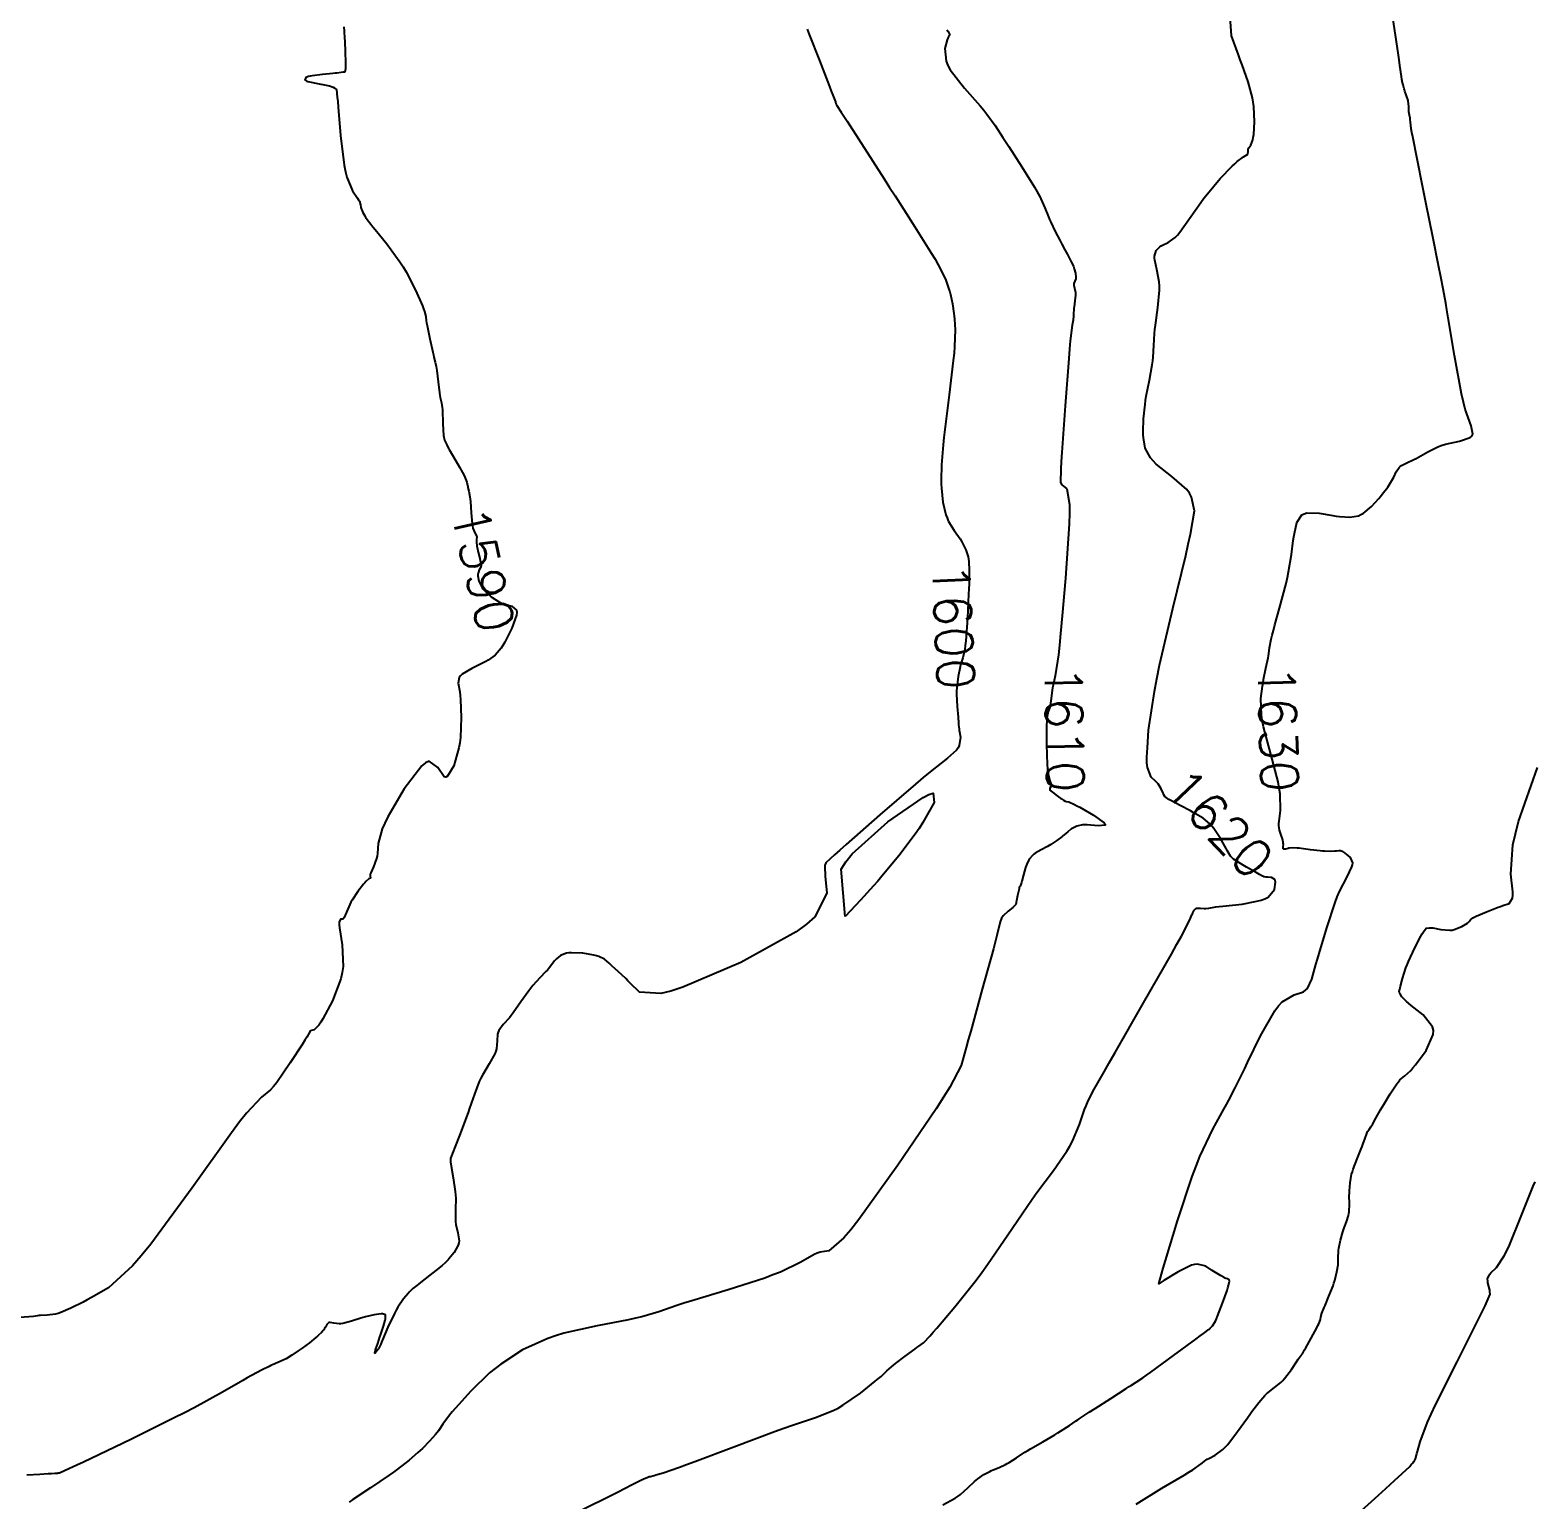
# Model space of a CAD drawing. Header units: metres. Extents: x 837477 to 838477, y 1189014 to 1191014.
# Drawn here: x 837617.2 to 837771.3, y 1190316.9 to 1190467.4 of the extents above; entities that cross this region are included whole.
import ezdxf

# ---------------------------------------------------------------- set-up
doc = ezdxf.new("R2010")
doc.units = ezdxf.units.M
doc.header["$LTSCALE"] = 0.3
doc.layers.add('COTAS 10', color=1, linetype='Continuous')
doc.styles.get("Standard").update_dxf_attribs({"font": 'simplex.shx'})

msp = doc.modelspace()

# ---------------------------------------------------------------- linework, layer by layer
at = {"layer": 'COTAS 10'}
for points, elevation in [([(837673.216, 1190315.564), (837677.387, 1190317.669), (837678.19, 1190318.074), (837678.842, 1190318.403), (837679.928, 1190318.949), (837680.021, 1190318.99), (837680.073, 1190319.012), (837680.166, 1190319.047), (837680.267, 1190319.086), (837680.298, 1190319.099), (837680.33, 1190319.113), (837680.456, 1190319.171), (837680.585, 1190319.226), (837680.653, 1190319.248), (837680.767, 1190319.275), (837681.036, 1190319.343), (837681.166, 1190319.38), (837681.321, 1190319.424), (837682.084, 1190319.649), (837683.754, 1190320.224), (837684.482, 1190320.489), (837685.324, 1190320.8), (837689.323, 1190322.307), (837693.495, 1190323.865), (837694.447, 1190324.208), (837695.31, 1190324.513), (837697.693, 1190325.297), (837699.498, 1190326.008), (837699.998, 1190326.267), (837700.497, 1190326.553), (837702.297, 1190327.812), (837703.806, 1190329.031), (837704.121, 1190329.293), (837704.391, 1190329.521), (837704.996, 1190330.071), (837705.474, 1190330.506), (837705.664, 1190330.662), (837705.879, 1190330.833), (837706.866, 1190331.581), (837707.852, 1190332.309), (837708.067, 1190332.469), (837708.256, 1190332.61), (837708.732, 1190332.967), (837709.415, 1190333.674), (837709.736, 1190334.036), (837710.113, 1190334.47), (837711.953, 1190336.635), (837714.131, 1190339.368), (837714.723, 1190340.16), (837715.31, 1190340.966), (837717.388, 1190344.003), (837719.346, 1190346.923), (837719.858, 1190347.657), (837720.356, 1190348.357), (837722.044, 1190350.613), (837723.429, 1190352.578), (837723.737, 1190353.094), (837724.012, 1190353.598), (837724.73, 1190355.319), (837725.246, 1190356.839), (837725.393, 1190357.215), (837725.542, 1190357.573), (837726.099, 1190358.708), (837727.239, 1190360.712), (837727.757, 1190361.618), (837728.362, 1190362.676), (837731.278, 1190367.765), (837734.128, 1190372.769), (837734.691, 1190373.774), (837735.157, 1190374.614), (837736.026, 1190376.274), (837736.237, 1190376.782), (837736.287, 1190376.897), (837736.334, 1190377), (837736.478, 1190377.279), (837736.649, 1190377.432), (837736.714, 1190377.457), (837736.787, 1190377.474), (837737.113, 1190377.47), (837737.473, 1190377.44), (837737.568, 1190377.44), (837737.66, 1190377.444), (837737.973, 1190377.488), (837738.676, 1190377.592), (837739.013, 1190377.634), (837739.413, 1190377.681), (837741.371, 1190377.897), (837742.728, 1190378.164), (837742.729, 1190378.164), (837743.318, 1190378.279), (837743.71, 1190378.431), (837744.039, 1190378.602), (837744.693, 1190379.387), (837744.79, 1190380.13), (837744.766, 1190380.275), (837744.721, 1190380.394), (837744.378, 1190380.606), (837743.976, 1190380.64), (837743.894, 1190380.648), (837743.825, 1190380.654), (837743.683, 1190380.667), (837743.616, 1190380.683), (837743.595, 1190380.691), (837743.572, 1190380.7), (837743.477, 1190380.744), (837743.164, 1190380.919), (837743.003, 1190381.01), (837742.809, 1190381.12), (837741.841, 1190381.673), (837740.87, 1190382.257), (837740.675, 1190382.386), (837740.511, 1190382.502), (837740.186, 1190382.804), (837739.957, 1190383.208), (837739.854, 1190383.388), (837739.733, 1190383.597), (837739.157, 1190384.598), (837738.468, 1190385.643), (837738.277, 1190385.879), (837738.087, 1190386.093), (837737.398, 1190386.673), (837736.615, 1190387.138), (837736.364, 1190387.28), (837736.1, 1190387.426), (837735.023, 1190388.001), (837734.07, 1190388.51), (837733.884, 1190388.617), (837733.73, 1190388.707), (837733.455, 1190388.909), (837733.361, 1190389.092), (837733.322, 1190389.172), (837733.278, 1190389.265), (837733.069, 1190389.704), (837732.764, 1190390.203), (837732.658, 1190390.333), (837732.542, 1190390.461), (837732.048, 1190390.893), (837731.671, 1190391.881), (837731.629, 1190392.359), (837731.615, 1190392.925), (837731.675, 1190393.878), (837731.789, 1190395.708), (837732.387, 1190399.664), (837732.639, 1190400.969), (837732.929, 1190402.366), (837734.288, 1190408.168), (837735.601, 1190413.593), (837735.862, 1190414.752), (837736.079, 1190415.762), (837736.489, 1190418.168), (837736.208, 1190419.582), (837735.988, 1190419.967), (837735.708, 1190420.348), (837734.182, 1190421.698), (837732.589, 1190422.952), (837732.265, 1190423.272), (837731.993, 1190423.581), (837731.433, 1190424.597), (837731.27, 1190425.628), (837731.248, 1190425.945), (837731.236, 1190426.276), (837731.275, 1190427.588), (837731.43, 1190429.048), (837731.492, 1190429.473), (837731.561, 1190429.906), (837731.877, 1190431.545), (837732.173, 1190433.121), (837732.23, 1190433.514), (837732.275, 1190433.889), (837732.348, 1190435.09), (837732.407, 1190436.344), (837732.445, 1190436.753), (837732.491, 1190437.188), (837732.733, 1190438.982), (837732.905, 1190440.778), (837732.906, 1190441.214), (837732.887, 1190441.624), (837732.653, 1190442.884), (837732.42, 1190443.842), (837732.402, 1190444.062), (837732.405, 1190444.261), (837732.58, 1190444.817), (837732.953, 1190445.205), (837733.079, 1190445.299), (837733.215, 1190445.387), (837733.792, 1190445.656), (837734.52, 1190446.171), (837734.752, 1190446.414), (837734.997, 1190446.701), (837735.992, 1190448.098), (837737.132, 1190449.749), (837737.469, 1190450.195), (837737.815, 1190450.637), (837739.141, 1190452.195), (837740.347, 1190453.463), (837740.616, 1190453.723), (837740.858, 1190453.944), (837741.502, 1190454.409), (837741.861, 1190454.619), (837741.924, 1190454.679), (837741.971, 1190454.738), (837742.008, 1190454.958), (837742.005, 1190455.197), (837742.027, 1190455.269), (837742.059, 1190455.343), (837742.254, 1190455.632), (837742.473, 1190456.182), (837742.52, 1190456.421), (837742.56, 1190456.698), (837742.654, 1190458.01), (837742.583, 1190459.587), (837742.52, 1190460.03), (837742.438, 1190460.476), (837741.982, 1190462.111), (837741.368, 1190463.84), (837741.186, 1190464.346), (837740.998, 1190464.863), (837740.277, 1190466.829), (837740.079, 1190469.709)], 1620), ([(837710.722, 1190316.344), (837711.984, 1190317.051), (837712.279, 1190317.244), (837712.549, 1190317.436), (837713.327, 1190318.122), (837713.949, 1190318.74), (837714.121, 1190318.889), (837714.294, 1190319.029), (837714.915, 1190319.456), (837715.535, 1190319.792), (837715.706, 1190319.875), (837715.877, 1190319.954), (837716.494, 1190320.201), (837717.139, 1190320.483), (837717.327, 1190320.583), (837717.52, 1190320.693), (837718.254, 1190321.171), (837719.131, 1190321.753), (837719.415, 1190321.929), (837719.716, 1190322.111), (837720.949, 1190322.823), (837722.188, 1190323.536), (837722.493, 1190323.719), (837722.781, 1190323.896), (837723.682, 1190324.486), (837724.38, 1190324.966), (837724.539, 1190325.075), (837724.684, 1190325.173), (837725.086, 1190325.439), (837725.707, 1190325.839), (837726.323, 1190326.236), (837727.923, 1190327.267), (837729.489, 1190328.271), (837729.8, 1190328.467), (837730.057, 1190328.628), (837730.541, 1190328.915), (837731.208, 1190329.369), (837731.58, 1190329.636), (837732.034, 1190329.963), (837734.351, 1190331.653), (837736.644, 1190333.336), (837737.083, 1190333.658), (837737.437, 1190333.918), (837738.008, 1190334.34), (837738.025, 1190334.356), (837738.035, 1190334.364), (837738.055, 1190334.376), (837738.073, 1190334.386), (837738.076, 1190334.389), (837738.079, 1190334.391), (837738.085, 1190334.399), (837738.128, 1190334.447), (837738.155, 1190334.474), (837738.187, 1190334.508), (837738.356, 1190334.682), (837738.638, 1190335.168), (837738.743, 1190335.399), (837738.858, 1190335.672), (837739.367, 1190337.003), (837739.834, 1190338.326), (837739.922, 1190338.593), (837739.992, 1190338.817), (837740.097, 1190339.268), (837740.062, 1190339.407), (837740.044, 1190339.434), (837740.022, 1190339.456), (837739.911, 1190339.498), (837739.712, 1190339.558), (837739.635, 1190339.593), (837739.547, 1190339.636), (837739.149, 1190339.853), (837738.64, 1190340.165), (837738.483, 1190340.266), (837738.319, 1190340.374), (837737.668, 1190340.819), (837736.81, 1190341.027), (837736.515, 1190340.986), (837736.195, 1190340.902), (837734.834, 1190340.239), (837733.362, 1190339.328), (837733.167, 1190339.208), (837732.835, 1190339.001), (837733.105, 1190339.975), (837733.29, 1190340.598), (837733.523, 1190341.374), (837734.766, 1190345.456), (837736.268, 1190349.988), (837736.665, 1190351.049), (837737.054, 1190352.026), (837738.389, 1190354.852), (837739.518, 1190356.881), (837739.777, 1190357.356), (837740.012, 1190357.793), (837740.667, 1190359.055), (837741.372, 1190360.491), (837741.639, 1190361.038), (837741.938, 1190361.649), (837743.276, 1190364.392), (837744.738, 1190366.961), (837745.115, 1190367.462), (837745.479, 1190367.871), (837746.694, 1190368.588), (837747.665, 1190368.91), (837747.876, 1190369.07), (837748.062, 1190369.261), (837748.525, 1190370.206), (837748.939, 1190371.707), (837749.095, 1190372.248), (837749.268, 1190372.844), (837750.039, 1190375.448), (837750.898, 1190378.053), (837751.126, 1190378.649), (837751.35, 1190379.191), (837752.122, 1190380.696), (837752.629, 1190381.7), (837752.685, 1190381.925), (837752.705, 1190382.128), (837752.473, 1190382.673), (837752.068, 1190383.006), (837751.979, 1190383.075), (837751.9, 1190383.134), (837751.698, 1190383.265), (837751.553, 1190383.316), (837751.51, 1190383.325), (837751.466, 1190383.332), (837751.297, 1190383.337), (837751.057, 1190383.324), (837750.968, 1190383.319), (837750.869, 1190383.313), (837750.432, 1190383.29), (837749.814, 1190383.298), (837749.6, 1190383.313), (837749.369, 1190383.334), (837748.382, 1190383.455), (837747.429, 1190383.579), (837747.219, 1190383.602), (837747.032, 1190383.62), (837746.552, 1190383.644), (837746.241, 1190383.621), (837746.161, 1190383.61), (837746.083, 1190383.596), (837745.824, 1190383.529), (837745.64, 1190383.514), (837745.61, 1190383.533), (837745.588, 1190383.562), (837745.583, 1190383.752), (837745.604, 1190384.035), (837745.597, 1190384.123), (837745.586, 1190384.215), (837745.504, 1190384.584), (837745.386, 1190384.957), (837745.352, 1190385.053), (837745.319, 1190385.145), (837745.195, 1190385.448), (837745.134, 1190385.932), (837745.14, 1190386.137), (837745.157, 1190386.374), (837745.3, 1190387.487), (837745.277, 1190389.169), (837745.188, 1190389.765), (837745.065, 1190390.417), (837744.323, 1190393.239), (837743.572, 1190396.053), (837743.442, 1190396.7), (837743.347, 1190397.29), (837743.286, 1190398.941), (837743.466, 1190400.198), (837743.522, 1190400.539), (837743.581, 1190400.876), (837743.818, 1190402.07), (837744.029, 1190403.1), (837744.071, 1190403.333), (837744.107, 1190403.545), (837744.181, 1190404.126), (837744.358, 1190405.017), (837744.459, 1190405.425), (837744.583, 1190405.902), (837744.742, 1190406.479), (837745.218, 1190408.209), (837745.879, 1190410.731), (837746.019, 1190411.346), (837746.14, 1190411.923), (837746.422, 1190413.704), (837746.606, 1190415.145), (837746.665, 1190415.509), (837746.728, 1190415.857), (837746.986, 1190416.986), (837747.509, 1190417.756), (837747.74, 1190417.877), (837748.007, 1190417.959), (837749.281, 1190417.923), (837750.68, 1190417.681), (837751.026, 1190417.634), (837751.355, 1190417.594), (837752.393, 1190417.52), (837753.295, 1190417.672), (837753.538, 1190417.775), (837753.778, 1190417.905), (837754.62, 1190418.595), (837755.377, 1190419.427), (837755.562, 1190419.647), (837755.738, 1190419.863), (837756.287, 1190420.603), (837756.714, 1190421.273), (837756.813, 1190421.444), (837756.904, 1190421.609), (837757.161, 1190422.152), (837757.451, 1190422.601), (837757.563, 1190422.708), (837757.689, 1190422.806), (837758.254, 1190423.097), (837758.98, 1190423.413), (837759.206, 1190423.528), (837759.443, 1190423.655), (837760.391, 1190424.211), (837761.507, 1190424.763), (837761.851, 1190424.886), (837762.21, 1190424.998), (837763.631, 1190425.295), (837764.739, 1190425.666), (837764.901, 1190425.824), (837765, 1190426.006), (837764.834, 1190426.862), (837764.222, 1190428.585), (837764.04, 1190429.312), (837763.853, 1190430.149), (837763.131, 1190434.077), (837762.494, 1190437.945), (837762.36, 1190438.744), (837762.245, 1190439.425), (837761.981, 1190440.899), (837761.728, 1190442.145), (837761.493, 1190443.301), (837760.899, 1190446.232), (837760.225, 1190449.568), (837760.049, 1190450.443), (837759.877, 1190451.298), (837759.297, 1190454.208), (837758.856, 1190456.476), (837758.773, 1190456.926), (837758.706, 1190457.298), (837758.608, 1190457.998), (837758.602, 1190458.222), (837758.594, 1190458.293), (837758.584, 1190458.369), (837758.525, 1190458.679), (837758.466, 1190459.018), (837758.455, 1190459.113), (837758.448, 1190459.208), (837758.443, 1190459.555), (837758.417, 1190459.937), (837758.396, 1190460.055), (837758.369, 1190460.178), (837758.225, 1190460.665), (837758.059, 1190461.155), (837758.018, 1190461.281), (837757.98, 1190461.401), (837757.864, 1190461.8), (837757.776, 1190462.156), (837757.756, 1190462.25), (837757.738, 1190462.342), (837757.686, 1190462.658), (837757.53, 1190463.767), (837757.446, 1190464.359), (837757.343, 1190465.074), (837756.824, 1190468.688)], 1630), ([(837649.373, 1190467.745), (837649.406, 1190467.3), (837649.418, 1190467.064), (837649.432, 1190466.778), (837649.496, 1190465.339), (837649.54, 1190463.924), (837649.54, 1190463.655), (837649.537, 1190463.439), (837649.483, 1190463.099), (837649.371, 1190463.098), (837649.331, 1190463.094), (837649.288, 1190463.09), (837649.096, 1190463.064), (837648.669, 1190463.009), (837648.477, 1190462.986), (837648.253, 1190462.96), (837647.178, 1190462.84), (837646.136, 1190462.708), (837645.933, 1190462.674), (837645.768, 1190462.643), (837645.481, 1190462.539), (837645.439, 1190462.444), (837645.428, 1190462.418), (837645.418, 1190462.392), (837645.384, 1190462.298), (837645.564, 1190462.186), (837645.689, 1190462.148), (837645.846, 1190462.108), (837646.681, 1190461.94), (837647.563, 1190461.77), (837647.748, 1190461.728), (837647.909, 1190461.688), (837648.28, 1190461.564), (837648.455, 1190461.459), (837648.493, 1190461.431), (837648.526, 1190461.404), (837648.605, 1190461.311), (837648.702, 1190460.536), (837648.746, 1190460.079), (837648.796, 1190459.517), (837649.04, 1190456.613), (837649.404, 1190453.558), (837649.53, 1190452.902), (837649.668, 1190452.327), (837650.256, 1190450.935), (837650.787, 1190450.194), (837650.888, 1190450.03), (837650.968, 1190449.883), (837651.093, 1190449.503), (837651.125, 1190449.221), (837651.148, 1190449.136), (837651.177, 1190449.049), (837651.329, 1190448.712), (837651.509, 1190448.39), (837651.555, 1190448.312), (837651.6, 1190448.24), (837651.746, 1190448.018), (837652.139, 1190447.517), (837652.339, 1190447.268), (837652.578, 1190446.97), (837653.772, 1190445.498), (837655.108, 1190443.685), (837655.437, 1190443.173), (837655.749, 1190442.656), (837656.727, 1190440.754), (837657.414, 1190439.17), (837657.542, 1190438.855), (837657.642, 1190438.592), (837657.779, 1190438.088), (837657.816, 1190437.64), (837657.853, 1190437.413), (837657.901, 1190437.141), (837658.174, 1190435.788), (837658.474, 1190434.422), (837658.539, 1190434.142), (837658.596, 1190433.905), (837658.741, 1190433.404), (837658.844, 1190432.961), (837658.876, 1190432.76), (837658.909, 1190432.526), (837659.041, 1190431.396), (837659.177, 1190430.245), (837659.212, 1190429.996), (837659.247, 1190429.777), (837659.365, 1190429.241), (837659.458, 1190428.737), (837659.477, 1190428.539), (837659.493, 1190428.315), (837659.526, 1190427.294), (837659.557, 1190426.284), (837659.572, 1190426.067), (837659.59, 1190425.876), (837659.676, 1190425.414), (837659.919, 1190424.911), (837660.036, 1190424.696), (837660.174, 1190424.447), (837660.853, 1190423.273), (837661.223, 1190422.623), (837661.522, 1190422.093), (837661.655, 1190421.841), (837661.765, 1190421.621), (837661.97, 1190421.098), (837662.036, 1190420.768), (837662.058, 1190420.671), (837662.081, 1190420.571), (837662.179, 1190420.189), (837662.281, 1190419.605), (837662.306, 1190419.378), (837662.331, 1190419.122), (837662.411, 1190417.963), (837662.511, 1190416.833), (837662.549, 1190416.595), (837662.59, 1190416.39), (837662.776, 1190415.923), (837662.936, 1190415.662), (837662.962, 1190415.588), (837662.979, 1190415.513), (837662.975, 1190415.233), (837662.964, 1190414.858), (837662.978, 1190414.724), (837662.998, 1190414.575), (837663.131, 1190413.927), (837663.285, 1190413.298), (837663.349, 1190413.042), (837663.427, 1190412.747), (837663.431, 1190412.537), (837663.414, 1190412.471), (837663.39, 1190412.402), (837663.241, 1190412.127), (837663.113, 1190411.769), (837663.102, 1190411.649), (837663.102, 1190411.519), (837663.194, 1190410.973), (837663.489, 1190410.356), (837663.618, 1190410.182), (837663.766, 1190410.006), (837664.473, 1190409.358), (837665.304, 1190408.809), (837665.531, 1190408.695), (837665.758, 1190408.599), (837666.566, 1190408.389), (837667.057, 1190407.983), (837667.083, 1190407.762), (837667.062, 1190407.494), (837666.59, 1190406.134), (837665.85, 1190404.7), (837665.66, 1190404.384), (837665.476, 1190404.105), (837664.865, 1190403.389), (837664.155, 1190402.885), (837663.908, 1190402.739), (837663.64, 1190402.59), (837662.491, 1190402.027), (837661.489, 1190401.44), (837661.314, 1190401.277), (837661.183, 1190401.113), (837661.08, 1190400.516), (837661.243, 1190399.614), (837661.279, 1190399.258), (837661.312, 1190398.855), (837661.401, 1190397.016), (837661.325, 1190394.955), (837661.254, 1190394.412), (837661.161, 1190393.881), (837660.647, 1190392.063), (837659.997, 1190390.976), (837659.82, 1190390.906), (837659.643, 1190390.936), (837659.011, 1190391.879), (837658.1, 1190392.514), (837657.747, 1190392.35), (837657.349, 1190392.038), (837655.55, 1190389.687), (837653.873, 1190386.812), (837653.554, 1190386.171), (837653.297, 1190385.596), (837652.891, 1190384.08), (837652.819, 1190383.062), (837652.773, 1190382.802), (837652.714, 1190382.551), (837652.408, 1190381.722), (837652.125, 1190381.094), (837652.081, 1190380.969), (837652.052, 1190380.865), (837652.071, 1190380.668), (837652.123, 1190380.602), (837652.114, 1190380.581), (837652.095, 1190380.558), (837651.942, 1190380.466), (837651.635, 1190380.208), (837651.52, 1190380.08), (837651.391, 1190379.929), (837650.812, 1190379.178), (837650.23, 1190378.302), (837650.098, 1190378.072), (837649.979, 1190377.846), (837649.656, 1190377.073), (837649.411, 1190376.509), (837649.341, 1190376.415), (837649.271, 1190376.349), (837649.012, 1190376.333), (837648.879, 1190376.029), (837648.888, 1190375.781), (837648.918, 1190375.462), (837649.191, 1190373.717), (837649.288, 1190371.494), (837649.207, 1190370.873), (837649.078, 1190370.251), (837648.224, 1190367.983), (837647.227, 1190366.138), (837647.009, 1190365.781), (837646.816, 1190365.491), (837646.33, 1190365.001), (837646.067, 1190364.937), (837646.015, 1190364.915), (837645.972, 1190364.893), (837645.892, 1190364.798), (837645.571, 1190364.247), (837645.377, 1190363.936), (837645.137, 1190363.557), (837643.886, 1190361.618), (837642.494, 1190359.631), (837642.164, 1190359.222), (837641.858, 1190358.873), (837640.954, 1190358.125), (837639.408, 1190356.488), (837638.698, 1190355.58), (837637.865, 1190354.474), (837633.838, 1190348.839), (837629.586, 1190343.055), (837628.611, 1190341.856), (837627.724, 1190340.831), (837625.253, 1190338.585), (837623.51, 1190337.589), (837623.082, 1190337.353), (837622.678, 1190337.134), (837621.415, 1190336.488), (837620.37, 1190336.057), (837620.103, 1190335.974), (837619.845, 1190335.906), (837618.996, 1190335.793), (837618.303, 1190335.765), (837618.143, 1190335.751), (837617.999, 1190335.735), (837617.595, 1190335.653), (837616.14, 1190335.546)], 1590), ([(837696.827, 1190467.486), (837697.037, 1190466.959), (837698.083, 1190464.283), (837699.105, 1190461.64), (837699.301, 1190461.134), (837699.459, 1190460.726), (837699.717, 1190460.066), (837699.726, 1190460.044), (837699.73, 1190460.032), (837699.735, 1190460.013), (837699.738, 1190459.993), (837699.74, 1190459.981), (837699.742, 1190459.96), (837699.748, 1190459.935), (837699.751, 1190459.928), (837699.755, 1190459.92), (837699.772, 1190459.888), (837699.791, 1190459.854), (837699.795, 1190459.844), (837699.8, 1190459.834), (837699.812, 1190459.795), (837699.828, 1190459.754), (837699.834, 1190459.741), (837699.841, 1190459.729), (837699.872, 1190459.68), (837700.314, 1190458.998), (837700.58, 1190458.586), (837700.908, 1190458.077), (837704.699, 1190452.185), (837705.271, 1190451.296), (837705.84, 1190450.413), (837707.871, 1190447.26), (837709.572, 1190444.539), (837709.933, 1190443.928), (837710.246, 1190443.378), (837710.979, 1190441.905), (837711.35, 1190440.862), (837711.435, 1190440.584), (837711.512, 1190440.309), (837711.725, 1190439.355), (837711.864, 1190438.386), (837711.895, 1190438.103), (837711.923, 1190437.813), (837711.994, 1190436.711), (837711.928, 1190434.995), (837711.869, 1190434.318), (837711.792, 1190433.553), (837711.367, 1190430.063), (837710.917, 1190426.487), (837710.825, 1190425.67), (837710.746, 1190424.927), (837710.578, 1190422.864), (837710.555, 1190421.323), (837710.568, 1190420.909), (837710.59, 1190420.5), (837710.737, 1190419.067), (837711.034, 1190417.768), (837711.151, 1190417.443), (837711.282, 1190417.133), (837711.308, 1190417.09), (837711.88, 1190416.141), (837712.489, 1190415.293), (837712.627, 1190415.075), (837712.752, 1190414.864), (837713.094, 1190414.162), (837713.303, 1190413.439), (837713.343, 1190413.215), (837713.376, 1190412.98), (837713.433, 1190412.048), (837713.408, 1190410.694), (837713.39, 1190410.194), (837713.366, 1190409.639), (837713.236, 1190407.183), (837713.067, 1190404.851), (837713.019, 1190404.374), (837712.97, 1190403.971), (837712.786, 1190403.127), (837712.594, 1190402.611), (837712.54, 1190402.415), (837712.486, 1190402.197), (837712.284, 1190401.215), (837712.144, 1190400.051), (837712.128, 1190399.717), (837712.122, 1190399.378), (837712.181, 1190398.111), (837712.28, 1190397.04), (837712.299, 1190396.824), (837712.314, 1190396.642), (837712.339, 1190396.278), (837712.367, 1190395.997), (837712.385, 1190395.868), (837712.407, 1190395.717), (837712.519, 1190394.986), (837712.402, 1190394.123), (837712.278, 1190393.888), (837712.114, 1190393.655), (837711.195, 1190392.83), (837709.414, 1190391.444), (837708.708, 1190390.858), (837707.909, 1190390.184), (837704.256, 1190387.021), (837700.823, 1190383.994), (837700.163, 1190383.407), (837699.63, 1190382.928), (837698.756, 1190382.106), (837698.707, 1190382.001), (837698.694, 1190381.974), (837698.68, 1190381.949), (837698.633, 1190381.87), (837698.637, 1190381.385), (837698.656, 1190381.105), (837698.683, 1190380.762), (837698.845, 1190378.994), (837697.62, 1190376.58), (837696.773, 1190375.829), (837695.706, 1190375.042), (837690.018, 1190371.901), (837684.094, 1190369.383), (837682.878, 1190368.988), (837681.846, 1190368.725), (837679.651, 1190368.87), (837678.714, 1190369.801), (837678.474, 1190370.034), (837678.244, 1190370.256), (837677.483, 1190370.971), (837676.837, 1190371.556), (837676.679, 1190371.698), (837676.53, 1190371.83), (837676.064, 1190372.232), (837675.475, 1190372.536), (837675.248, 1190372.607), (837674.993, 1190372.671), (837673.841, 1190372.856), (837672.68, 1190372.908), (837672.419, 1190372.889), (837672.185, 1190372.856), (837671.558, 1190372.616), (837671.145, 1190372.274), (837671.045, 1190372.177), (837670.952, 1190372.078), (837670.67, 1190371.711), (837670.338, 1190371.274), (837670.214, 1190371.131), (837670.076, 1190370.98), (837669.461, 1190370.353), (837668.73, 1190369.555), (837668.519, 1190369.295), (837668.305, 1190369.018), (837667.5, 1190367.876), (837666.72, 1190366.756), (837666.521, 1190366.493), (837666.33, 1190366.25), (837665.703, 1190365.544), (837665.256, 1190364.939), (837665.178, 1190364.76), (837665.12, 1190364.576), (837665.078, 1190363.871), (837665.003, 1190363.064), (837664.925, 1190362.815), (837664.822, 1190362.555), (837664.243, 1190361.527), (837663.562, 1190360.381), (837663.394, 1190360.047), (837663.236, 1190359.706), (837662.741, 1190358.415), (837662.253, 1190356.981), (837662.099, 1190356.551), (837661.937, 1190356.106), (837661.285, 1190354.376), (837660.714, 1190352.904), (837660.604, 1190352.621), (837660.514, 1190352.392), (837660.362, 1190352.016), (837660.339, 1190351.976), (837660.33, 1190351.958), (837660.321, 1190351.938), (837660.28, 1190351.843), (837660.298, 1190351.468), (837660.325, 1190351.271), (837660.362, 1190351.034), (837660.578, 1190349.842), (837660.784, 1190348.464), (837660.815, 1190348.109), (837660.835, 1190347.766), (837660.816, 1190346.624), (837660.797, 1190345.605), (837660.818, 1190345.34), (837660.851, 1190345.081), (837661.063, 1190344.207), (837661.176, 1190343.397), (837661.146, 1190343.179), (837661.09, 1190342.963), (837660.664, 1190342.207), (837660.162, 1190341.594), (837660.057, 1190341.468), (837659.967, 1190341.363), (837659.765, 1190341.141), (837659.457, 1190340.889), (837659.299, 1190340.764), (837659.111, 1190340.615), (837658.17, 1190339.878), (837657.209, 1190339.126), (837657.008, 1190338.969), (837656.835, 1190338.833), (837656.446, 1190338.523), (837656.172, 1190338.256), (837656.071, 1190338.147), (837655.96, 1190338.023), (837655.468, 1190337.445), (837654.886, 1190336.59), (837654.717, 1190336.291), (837654.544, 1190335.964), (837653.893, 1190334.558), (837653.346, 1190333.273), (837653.238, 1190333.023), (837653.15, 1190332.819), (837652.992, 1190332.464), (837652.957, 1190332.407), (837652.946, 1190332.391), (837652.936, 1190332.374), (837652.894, 1190332.313), (837652.835, 1190332.23), (837652.814, 1190332.2), (837652.79, 1190332.166), (837652.686, 1190332.016), (837652.593, 1190331.9), (837652.576, 1190331.886), (837652.562, 1190331.881), (837652.546, 1190331.932), (837652.597, 1190332.143), (837652.626, 1190332.24), (837652.662, 1190332.353), (837652.845, 1190332.898), (837653.071, 1190333.565), (837653.133, 1190333.755), (837653.196, 1190333.948), (837653.42, 1190334.663), (837653.591, 1190335.283), (837653.621, 1190335.415), (837653.642, 1190335.53), (837653.653, 1190335.805), (837653.45, 1190335.906), (837653.337, 1190335.912), (837653.199, 1190335.908), (837652.492, 1190335.815), (837651.604, 1190335.624), (837651.351, 1190335.558), (837651.095, 1190335.487), (837650.148, 1190335.185), (837649.283, 1190334.943), (837649.08, 1190334.911), (837648.893, 1190334.893), (837648.349, 1190334.953), (837647.97, 1190335.03), (837647.887, 1190335.024), (837647.814, 1190335.006), (837647.631, 1190334.839), (837647.522, 1190334.624), (837647.495, 1190334.575), (837647.47, 1190334.531), (837647.394, 1190334.412), (837647.306, 1190334.298), (837647.274, 1190334.257), (837647.238, 1190334.213), (837647.081, 1190334.022), (837646.782, 1190333.728), (837646.657, 1190333.619), (837646.514, 1190333.499), (837645.845, 1190332.966), (837645.091, 1190332.399), (837644.894, 1190332.256), (837644.702, 1190332.12), (837644.051, 1190331.683), (837643.456, 1190331.327), (837643.299, 1190331.242), (837643.146, 1190331.163), (837642.622, 1190330.928), (837642.067, 1190330.694), (837641.895, 1190330.616), (837641.714, 1190330.533), (837640.991, 1190330.181), (837639.898, 1190329.595), (837639.484, 1190329.363), (837639.02, 1190329.1), (837636.943, 1190327.899), (837634.044, 1190326.306), (837633.063, 1190325.796), (837632.005, 1190325.256), (837627.538, 1190323.057), (837623.487, 1190321.11), (837622.69, 1190320.73), (837622.034, 1190320.418), (837620.841, 1190319.862), (837620.613, 1190319.771), (837620.566, 1190319.752), (837620.527, 1190319.736), (837620.443, 1190319.699), (837620.4, 1190319.679), (837620.386, 1190319.672), (837620.371, 1190319.666), (837620.309, 1190319.641), (837620.24, 1190319.618), (837620.221, 1190319.612), (837620.201, 1190319.608), (837620.127, 1190319.596), (837620.027, 1190319.587), (837619.991, 1190319.584), (837619.951, 1190319.582), (837619.775, 1190319.572), (837619.415, 1190319.551), (837619.259, 1190319.541), (837619.079, 1190319.529), (837618.225, 1190319.472), (837616.89, 1190319.41)], 1600), ([(837711.117, 1190467.432), (837711.252, 1190467.255), (837711.354, 1190467.114), (837711.446, 1190466.912), (837711.289, 1190466.722), (837711.234, 1190466.589), (837711.175, 1190466.421), (837710.92, 1190465.521), (837711.054, 1190464.212), (837711.24, 1190463.786), (837711.49, 1190463.333), (837712.93, 1190461.466), (837714.546, 1190459.632), (837714.907, 1190459.2), (837715.231, 1190458.801), (837716.09, 1190457.632), (837716.881, 1190456.402), (837717.472, 1190455.485), (837718.813, 1190453.404), (837720.099, 1190451.327), (837720.373, 1190450.85), (837720.611, 1190450.417), (837721.176, 1190449.206), (837721.542, 1190448.267), (837721.655, 1190448.004), (837721.774, 1190447.74), (837722.244, 1190446.774), (837722.7, 1190445.896), (837722.81, 1190445.686), (837722.913, 1190445.491), (837723.223, 1190444.907), (837723.483, 1190444.423), (837723.554, 1190444.29), (837723.625, 1190444.158), (837723.877, 1190443.687), (837724.095, 1190443.222), (837724.144, 1190443.095), (837724.189, 1190442.967), (837724.311, 1190442.511), (837724.357, 1190442.107), (837724.353, 1190442.013), (837724.342, 1190441.926), (837724.245, 1190441.678), (837724.154, 1190441.447), (837724.147, 1190441.372), (837724.148, 1190441.292), (837724.218, 1190440.961), (837724.296, 1190440.541), (837724.302, 1190440.405), (837724.302, 1190440.259), (837724.244, 1190439.661), (837724.164, 1190439.063), (837724.148, 1190438.918), (837724.136, 1190438.781), (837724.116, 1190438.363), (837724.092, 1190437.963), (837724.077, 1190437.838), (837724.058, 1190437.707), (837723.959, 1190437.182), (837723.775, 1190435.572), (837723.702, 1190434.758), (837723.62, 1190433.783), (837723.245, 1190428.929), (837722.905, 1190424.142), (837722.845, 1190423.209), (837722.8, 1190422.446), (837722.758, 1190421.109), (837722.894, 1190420.864), (837722.959, 1190420.789), (837723.037, 1190420.712), (837723.422, 1190420.41), (837723.684, 1190418.815), (837723.685, 1190417.923), (837723.655, 1190416.835), (837723.289, 1190411.281), (837722.946, 1190407.426), (837722.782, 1190405.593), (837722.663, 1190404.421), (837722.554, 1190403.425), (837722.241, 1190401.281), (837722.021, 1190400.311), (837721.972, 1190400.055), (837721.928, 1190399.803), (837721.808, 1190398.939), (837721.708, 1190398.228), (837721.675, 1190398.075), (837721.641, 1190397.94), (837721.499, 1190397.606), (837721.38, 1190396.958), (837721.361, 1190396.625), (837721.346, 1190396.225), (837721.34, 1190394.222), (837721.41, 1190392.171), (837721.443, 1190391.74), (837721.482, 1190391.367), (837721.672, 1190390.517), (837721.834, 1190390.142), (837721.855, 1190390.069), (837721.866, 1190390.01), (837721.821, 1190389.911), (837721.732, 1190389.877), (837721.716, 1190389.86), (837721.703, 1190389.839), (837721.686, 1190389.734), (837721.691, 1190389.631), (837721.693, 1190389.611), (837721.694, 1190389.595), (837721.697, 1190389.568), (837721.791, 1190389.493), (837721.85, 1190389.447), (837721.923, 1190389.39), (837722.304, 1190389.093), (837722.711, 1190388.78), (837722.8, 1190388.714), (837722.879, 1190388.657), (837723.08, 1190388.522), (837723.245, 1190388.448), (837723.304, 1190388.429), (837723.365, 1190388.41), (837723.63, 1190388.347), (837724.196, 1190388.103), (837724.448, 1190387.97), (837724.742, 1190387.809), (837726.146, 1190386.993), (837727.239, 1190386.22), (837727.337, 1190386.086), (837727.345, 1190385.987), (837726.635, 1190385.919), (837725.515, 1190386.01), (837725.265, 1190386.012), (837725.041, 1190386.003), (837724.451, 1190385.884), (837724.051, 1190385.679), (837723.948, 1190385.615), (837723.848, 1190385.548), (837723.513, 1190385.282), (837723.149, 1190384.971), (837723.03, 1190384.877), (837722.904, 1190384.778), (837722.384, 1190384.39), (837721.793, 1190383.994), (837721.622, 1190383.891), (837721.448, 1190383.791), (837720.791, 1190383.452), (837720.194, 1190383.109), (837720.056, 1190383.006), (837719.931, 1190382.9), (837719.582, 1190382.489), (837719.328, 1190381.982), (837719.263, 1190381.816), (837719.201, 1190381.638), (837718.993, 1190380.902), (837718.828, 1190380.239), (837718.792, 1190380.106), (837718.76, 1190379.996), (837718.68, 1190379.786), (837718.634, 1190379.73), (837718.624, 1190379.717), (837718.614, 1190379.706), (837718.589, 1190379.677), (837718.545, 1190379.526), (837718.524, 1190379.438), (837718.5, 1190379.33), (837718.38, 1190378.773), (837718.263, 1190378.211), (837718.24, 1190378.1), (837718.222, 1190378.008), (837718.189, 1190377.836), (837718.066, 1190377.704), (837717.991, 1190377.637), (837717.897, 1190377.557), (837717.409, 1190377.156), (837716.916, 1190376.695), (837716.82, 1190376.577), (837716.741, 1190376.463), (837716.6, 1190376.084), (837716.302, 1190374.808), (837716.124, 1190374.129), (837715.904, 1190373.308), (837714.765, 1190369.163), (837713.576, 1190364.882), (837713.325, 1190363.974), (837713.108, 1190363.187), (837712.606, 1190361.347), (837711.441, 1190359.142), (837710.806, 1190358.126), (837710.035, 1190356.933), (837706.123, 1190351.156), (837702.123, 1190345.596), (837701.296, 1190344.54), (837700.591, 1190343.693), (837699.06, 1190342.38), (837698.168, 1190342.236), (837697.866, 1190342.125), (837697.54, 1190341.985), (837696.162, 1190341.224), (837694.087, 1190340.205), (837693.322, 1190339.901), (837692.474, 1190339.588), (837688.722, 1190338.379), (837685.022, 1190337.263), (837684.207, 1190337.009), (837683.482, 1190336.778), (837681.621, 1190336.141), (837679.881, 1190335.627), (837679.233, 1190335.474), (837678.513, 1190335.317), (837675.312, 1190334.709), (837671.907, 1190333.94), (837671.059, 1190333.68), (837670.251, 1190333.401), (837667.675, 1190332.226), (837665.456, 1190330.785), (837664.874, 1190330.339), (837664.305, 1190329.871), (837662.366, 1190328.011), (837660.802, 1190326.277), (837660.471, 1190325.89), (837660.183, 1190325.542), (837659.51, 1190324.62), (837659.066, 1190323.948), (837658.923, 1190323.759), (837658.771, 1190323.568), (837658.149, 1190322.866), (837657.416, 1190322.136), (837657.194, 1190321.928), (837656.964, 1190321.717), (837656.065, 1190320.931), (837654.876, 1190320.009), (837654.464, 1190319.711), (837654.015, 1190319.395), (837652.094, 1190318.102), (837650.287, 1190316.892), (837649.911, 1190316.63)], 1610), ([(837730.524, 1190316.421), (837733.165, 1190318.055), (837735.442, 1190319.41), (837735.912, 1190319.701), (837736.313, 1190319.955), (837737.18, 1190320.567), (837737.652, 1190320.929), (837737.803, 1190321.025), (837737.963, 1190321.121), (837738.614, 1190321.452), (837739.399, 1190322.018), (837739.642, 1190322.261), (837739.898, 1190322.542), (837740.917, 1190323.868), (837741.914, 1190325.282), (837742.157, 1190325.618), (837742.384, 1190325.93), (837743.083, 1190326.856), (837743.695, 1190327.556), (837743.868, 1190327.724), (837744.043, 1190327.883), (837744.686, 1190328.364), (837745.349, 1190328.902), (837745.537, 1190329.095), (837745.726, 1190329.307), (837746.423, 1190330.235), (837747.009, 1190331.102), (837747.129, 1190331.276), (837747.23, 1190331.421), (837747.441, 1190331.705), (837747.514, 1190331.785), (837747.528, 1190331.801), (837747.539, 1190331.814), (837747.559, 1190331.837), (837747.697, 1190332.086), (837747.783, 1190332.242), (837747.89, 1190332.434), (837748.448, 1190333.44), (837749.016, 1190334.494), (837749.128, 1190334.717), (837749.221, 1190334.909), (837749.395, 1190335.355), (837749.447, 1190335.604), (837749.464, 1190335.673), (837749.482, 1190335.742), (837749.553, 1190335.991), (837749.71, 1190336.411), (837749.782, 1190336.588), (837749.866, 1190336.791), (837750.272, 1190337.741), (837750.692, 1190338.803), (837750.786, 1190339.076), (837750.869, 1190339.339), (837751.085, 1190340.215), (837751.199, 1190340.951), (837751.217, 1190341.126), (837751.229, 1190341.289), (837751.225, 1190341.775), (837751.235, 1190342.28), (837751.256, 1190342.455), (837751.285, 1190342.645), (837751.455, 1190343.461), (837751.685, 1190344.309), (837751.751, 1190344.521), (837751.818, 1190344.722), (837752.07, 1190345.362), (837752.272, 1190345.991), (837752.308, 1190346.185), (837752.336, 1190346.387), (837752.362, 1190347.191), (837752.354, 1190348.043), (837752.36, 1190348.277), (837752.369, 1190348.509), (837752.434, 1190349.337), (837752.596, 1190350.215), (837752.668, 1190350.478), (837752.752, 1190350.75), (837753.15, 1190351.806), (837753.565, 1190352.809), (837753.659, 1190353.047), (837753.744, 1190353.268), (837753.976, 1190353.927), (837754.143, 1190354.394), (837754.187, 1190354.495), (837754.23, 1190354.583), (837754.377, 1190354.799), (837754.571, 1190355.06), (837754.644, 1190355.176), (837754.726, 1190355.312), (837755.089, 1190355.96), (837755.567, 1190356.815), (837755.721, 1190357.081), (837755.884, 1190357.36), (837756.549, 1190358.471), (837757.22, 1190359.479), (837757.386, 1190359.692), (837757.543, 1190359.877), (837758.042, 1190360.309), (837758.646, 1190360.854), (837758.871, 1190361.11), (837759.121, 1190361.412), (837760.229, 1190362.885), (837760.956, 1190364.526), (837760.965, 1190364.935), (837760.891, 1190365.323), (837759.93, 1190366.56), (837758.677, 1190367.517), (837758.419, 1190367.728), (837758.199, 1190367.917), (837757.726, 1190368.406), (837757.551, 1190368.692), (837757.519, 1190368.754), (837757.495, 1190368.807), (837757.467, 1190368.934), (837757.531, 1190369.185), (837757.565, 1190369.317), (837757.606, 1190369.476), (837757.812, 1190370.273), (837758.158, 1190371.344), (837758.287, 1190371.675), (837758.43, 1190372.022), (837759.067, 1190373.399), (837759.691, 1190374.607), (837759.826, 1190374.847), (837759.944, 1190375.046), (837760.235, 1190375.423), (837760.573, 1190375.47), (837760.721, 1190375.461), (837760.894, 1190375.442), (837761.713, 1190375.295), (837762.638, 1190375.211), (837762.876, 1190375.232), (837763.107, 1190375.272), (837763.876, 1190375.578), (837764.448, 1190375.947), (837764.555, 1190376.027), (837764.639, 1190376.097), (837764.755, 1190376.27), (837764.992, 1190376.465), (837765.152, 1190376.548), (837765.353, 1190376.644), (837766.42, 1190377.099), (837767.587, 1190377.559), (837767.852, 1190377.658), (837768.09, 1190377.745), (837768.739, 1190377.959), (837769.058, 1190378.499), (837769.088, 1190378.793), (837769.094, 1190379.148), (837768.909, 1190380.95), (837769.112, 1190383.97), (837769.363, 1190385.093), (837769.699, 1190386.341), (837771.617, 1190391.884)], 1640), ([(837700.718, 1190376.623), (837700.295, 1190381.481), (837700.779, 1190382.231), (837701.424, 1190383.028), (837705.097, 1190386.308), (837708.699, 1190388.8), (837709.3, 1190389.101), (837709.728, 1190389.234), (837709.84, 1190388.308), (837708.668, 1190386.236), (837708.286, 1190385.645), (837707.879, 1190385.048), (837706.202, 1190382.83), (837704.482, 1190380.755), (837704.048, 1190380.247), (837703.632, 1190379.768), (837702.285, 1190378.281), (837700.718, 1190376.623)], 1600), ([(837749.156, 1190311.799), (837754.958, 1190317.01), (837756.08, 1190318.024), (837756.993, 1190318.852), (837758.544, 1190320.297), (837758.7, 1190320.49), (837758.734, 1190320.53), (837758.764, 1190320.563), (837758.839, 1190320.634), (837758.891, 1190320.676), (837758.906, 1190320.692), (837758.921, 1190320.71), (837758.979, 1190320.787), (837759.038, 1190320.887), (837759.053, 1190320.918), (837759.069, 1190320.951), (837759.125, 1190321.083), (837759.231, 1190321.436), (837759.278, 1190321.608), (837759.333, 1190321.812), (837759.597, 1190322.819), (837760.372, 1190324.817), (837760.748, 1190325.646), (837761.195, 1190326.595), (837763.396, 1190331.019), (837765.535, 1190335.246), (837765.943, 1190336.071), (837766.27, 1190336.745), (837766.789, 1190337.934), (837766.765, 1190338.182), (837766.751, 1190338.263), (837766.734, 1190338.35), (837766.645, 1190338.713), (837766.559, 1190339.083), (837766.544, 1190339.174), (837766.532, 1190339.262), (837766.521, 1190339.539), (837766.666, 1190339.865), (837766.754, 1190339.983), (837766.861, 1190340.112), (837767.419, 1190340.68), (837768.219, 1190341.849), (837768.48, 1190342.359), (837768.758, 1190342.949), (837769.902, 1190345.749), (837770.97, 1190348.471), (837771.2, 1190349.012), (837771.402, 1190349.46)], 1650)]:
    msp.add_lwpolyline(points, dxfattribs=dict(at, elevation=elevation))

# ---------------------------------------------------------------- texts
at = {"layer": 'COTAS 10', "char_height": 3.8, "attachment_point": 7}
for s, insert, rotation in [('1590', (837660.311, 1190418.099, 1590), 282.94669), ('1600', (837709.6, 1190412.756, 1600), 272.69408), ('1610', (837721.135, 1190402.3, 1610), 271.17571), ('1630', (837742.956, 1190402.307, 1630), 271.7636), ('1620', (837733.161, 1190389.567, 1620), 313.65361)]:
    msp.add_mtext(s, dxfattribs=dict(at, insert=insert, rotation=rotation))

doc.saveas('drawing.dxf')
